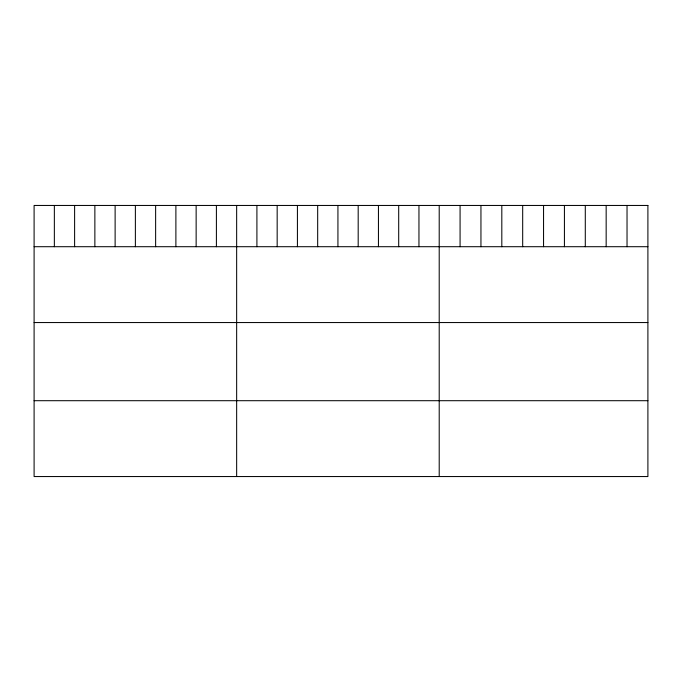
<?xml version="1.0" encoding="UTF-8"?>
<svg xmlns="http://www.w3.org/2000/svg" width="682" height="682" viewBox="0 0 682 682"><rect width="100%" height="100%" fill="white"/><g stroke="black" fill="none" stroke-linecap="round" stroke-linejoin="round"><path stroke-width="1.02" d="M34.1 246.705L647.9 246.705M34.1 322.552L647.9 322.552M34.1 400.701L647.9 400.701M627.031 205.453L627.031 246.705M606.162 205.453L606.162 246.705M585.292 205.453L585.292 246.705M564.423 205.453L564.423 246.705M543.554 205.453L543.554 246.705M522.685 205.453L522.685 246.705M501.816 205.453L501.816 246.705M480.946 205.453L480.946 246.705M460.077 205.453L460.077 246.705M439.208 205.453L439.208 476.548M418.953 205.453L418.953 246.705M398.697 205.453L398.697 246.705M378.442 205.453L378.442 246.705M358.186 205.453L358.186 246.705M337.931 205.453L337.931 246.705M317.676 205.453L317.676 246.705M297.42 205.453L297.42 246.705M277.165 205.453L277.165 246.705M256.909 205.453L256.909 246.705M236.654 205.453L236.654 476.548M216.399 205.453L216.399 246.705M196.143 205.453L196.143 246.705M175.888 205.453L175.888 246.705M155.632 205.453L155.632 246.705M135.377 205.453L135.377 246.705M115.122 205.453L115.122 246.705M94.866 205.453L94.866 246.705M74.611 205.453L74.611 246.705M54.355 205.453L54.355 246.705M647.9 205.453L34.1 205.453L34.1 476.548L647.9 476.548L647.9 205.453"/></g></svg>
